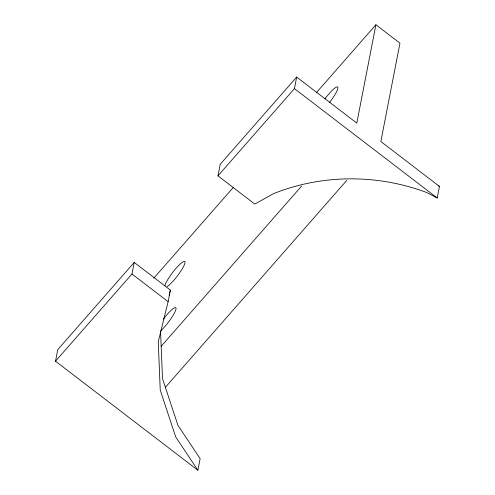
<?xml version="1.0" encoding="UTF-8"?>
<svg xmlns="http://www.w3.org/2000/svg" width="495" height="495" viewBox="0 0 495 495"><rect width="100%" height="100%" fill="white"/><g stroke="black" fill="none" stroke-linecap="round" stroke-linejoin="round"><path stroke-width="0.74" d="M197.882 470.25L55.514 361.214L57.767 349.643L134.219 262.412L170.379 290.107L168.133 301.678L158.264 341.711L160.244 390.14L175.645 436.819L197.882 470.25L200.129 458.679L177.897 425.248L162.496 378.57L160.572 331.681M55.514 361.214L131.967 273.983L134.219 262.412M217.979 175.849L220.232 164.278L296.684 77.053L356.796 123.094L375.915 24.75L399.96 43.164L380.847 141.508L439.486 186.423L437.233 197.994L426.387 192.376A200.197 184.957 11 0 0 273.685 193.57L254.826 204.07L217.979 175.849L294.438 88.624L296.684 77.053M169.104 295.298L170.379 290.107M153.803 278.159L233.275 187.487M316.311 92.751L375.915 24.75M161.172 346.29L301.573 186.101M165.386 387.331L346.71 180.452M438.131 185.718L439.486 186.423M294.438 88.624L437.233 197.994M131.967 273.983L168.133 301.678M324.918 98.858A16.168 2.933 -52.6 0 1 337.689 87.015A16.168 2.933 -52.6 0 1 329.491 102.515M164.903 285.776A16.168 2.933 -52.6 0 1 178.639 265.512A16.168 2.933 -52.6 0 1 183.063 267.387A16.168 2.933 -52.6 0 1 167.032 286.679M163.424 319.052A16.168 2.933 -52.6 0 1 175.948 309.282A16.168 2.933 -52.6 0 1 160.807 330.771"/></g></svg>
